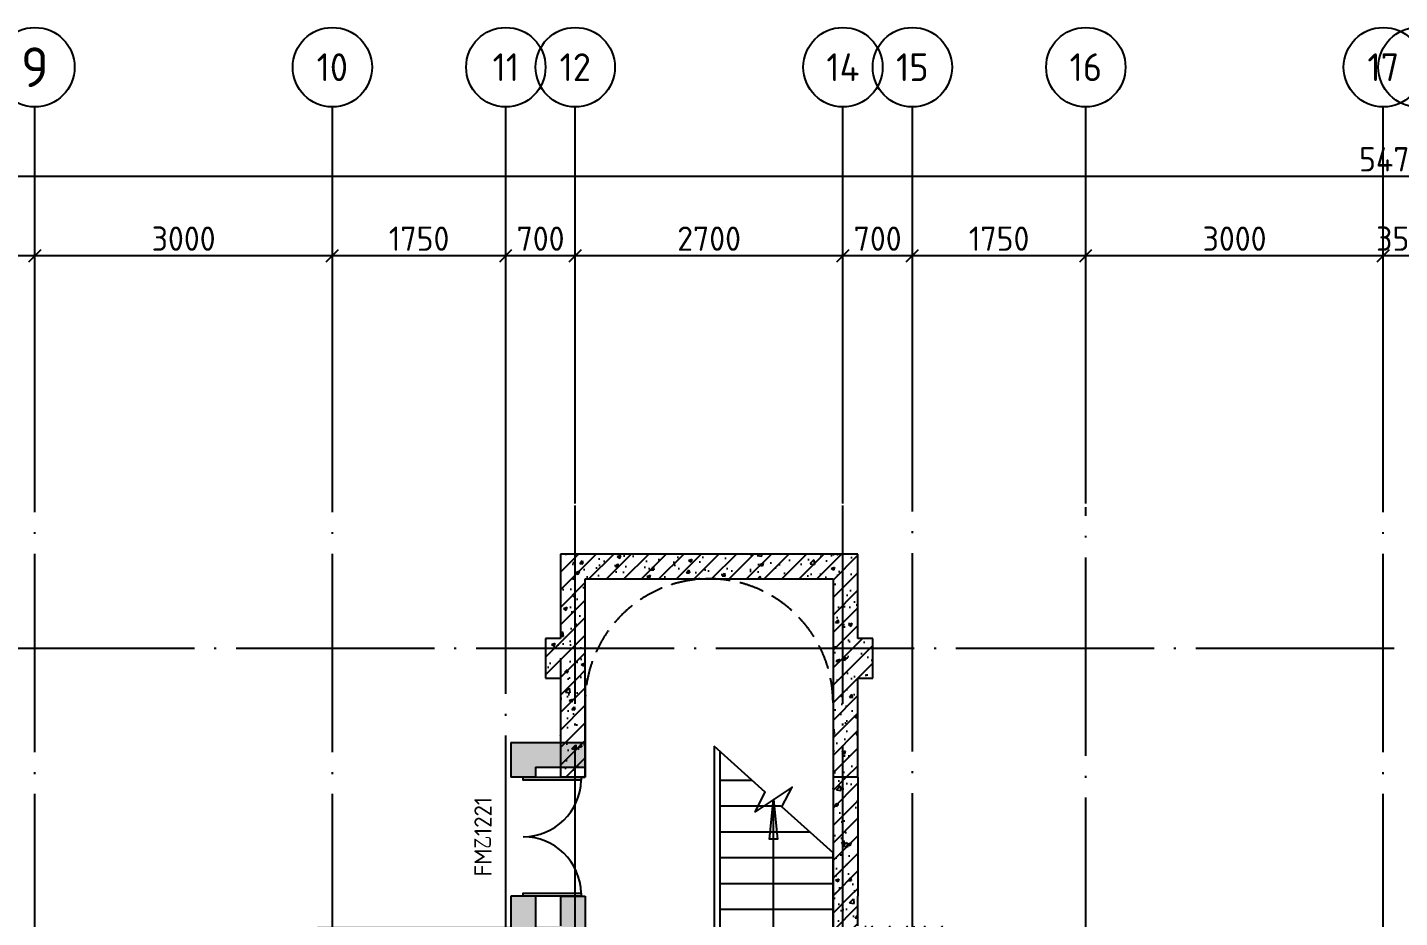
# Model space of a CAD drawing. Extents: x 1129508 to 1196731, y 2982646 to 3009272.
# Drawn here: x 1149143 to 1162982, y 3000298 to 3009272 of the extents above; entities that cross this region are included whole.
import ezdxf
from ezdxf.enums import TextEntityAlignment as Align

# ---------------------------------------------------------------- set-up
doc = ezdxf.new("R2010")
doc.units = 0
doc.header["$LTSCALE"] = 1000
doc.linetypes.add('DASH', pattern=[0.35, 0.25, -0.1])
doc.linetypes.add('DOTE', pattern=[2.42, 2, -0.2, 0.02, -0.2])
for name, color, linetype in [('AXIS', 3, 'Continuous'), ('COLUMN', 2, 'Continuous'), ('DOOR_FIRE', 4, 'Continuous'), ('DOOR_FIRE_TEXT', 7, 'Continuous'), ('DOTE', 8, 'DOTE'), ('PUB_HATCH', 8, 'Continuous'), ('STAIR', 8, 'Continuous'), ('WALL', 2, 'Continuous'), ('WINDOW', 4, 'Continuous')]:
    doc.layers.add(name, color=color, linetype=linetype)
doc.styles.add('CADReader_TextStyle', font='tssdeng.shx', dxfattribs={"height": 0.2, "bigfont": 'gbcbig.shx'})
pattern_1 = [(45, (0, 0), (-88.3883476, 88.3883476), []), (50, (0, 0), (358.63009, -31.376067), [37.5, -412.5]), (355, (0, 0), (-69.375667, 376.096067), [30, -330]), (100.4514, (29.9, -2.6), (289.25469, 344.71977), [31.870095, -350.571056]), (46.1842, (0, 100), (533.620524, -82.75951), [56.25, -618.75]), (96.6356, (44.47, 93.1), (467.33135, 487.05894), [47.80514, -525.8565]), (351.1842, (0, 100), (467.33097, 487.0593), [45, -495]), (21, (50, 75), (298.453526, -201.309445), [37.5, -412.5]), (326, (50, 75), (121.657666, 362.57502), [30, -330]), (71.4514, (74.87, 58.22), (420.111314, 161.26525), [31.870095, -350.571056]), (37.5, (0, 0), (6.0799277, 166.446927), [0, -326, 0, -335, 0, -331.25]), (7.5, (0, 0), (131.534769, 197.205856), [0, -191, 0, -318.5, 0, -126.25]), (-32.5, (-111.5, 0), (266.911218, -11.277436), [0, -125, 0, -390, 0, -517.5]), (-42.5, (-161.5, 0), (291.593085, 50.052491), [0, -162.5, 0, -259, 0, -367.5])]

# ---------------------------------------------------------------- blocks, each defined once
blk = doc.blocks.new('A$C261C4619')
at = {"layer": 'PUB_HATCH'}
for points in [[(-500, 1800), (-650, 1950), (100, 1950), (100, 1700), (-400, 1700)], [(-500, 1800), (-400, 1700), (-400, 1600), (-650, 1600), (-650, 1950)], [(-400, 400), (-400, 0), (-650, 0), (-650, 400)]]:
    blk.add_hatch(color=256, dxfattribs=at).paths.add_polyline_path(points, flags=0)
at = {"layer": 'DOOR_FIRE', "linetype": 'Continuous'}
for points in [[(60, 1570), (-525, 1570), (-525, 1600), (60, 1600), (60, 1570)], [(60, 400), (-525, 400), (-525, 430), (60, 430), (60, 400)]]:
    blk.add_lwpolyline(points, dxfattribs=at)
for centre, start, end in [((-525, 1585), 270, 358.5307), ((-525, 415), 1.4693, 90)]:
    blk.add_arc(centre, 585, start, end, dxfattribs=at)
at = {"layer": 'WALL'}
for points in [[(-650, 1950), (100, 1950)], [(-650, 1950), (-650, 1600)], [(100, 1950), (100, 1700)], [(-400, 1700), (100, 1700)], [(-400, 1700), (-400, 1600)], [(-400, 1600), (-650, 1600)], [(-650, 400), (-650, 0)], [(-400, 400), (-650, 400)], [(-400, 400), (-400, 0)], [(-400, 0), (-650, 0)]]:
    blk.add_lwpolyline(points, dxfattribs=at)
at = {"layer": 'DOOR_FIRE_TEXT', "style": 'CADReader_TextStyle'}
blk.add_text('FM乙1221', height=175, rotation=90, dxfattribs=at).set_placement((-930, 1000), align=Align.MIDDLE_CENTER)
blk = doc.blocks.new('21325465')
at = {"layer": 'AXIS', "linetype": 'Continuous'}
for p, q in [((6289163, 305116), (6289163, 309116)), ((6292163, 305116), (6292163, 309116)), ((6293913, 305116), (6293913, 309116)), ((6294613, 305116), (6294613, 309116)), ((6297313, 305116), (6297313, 309116)), ((6298013, 305116), (6298013, 309116)), ((6299763, 305116), (6299763, 309116)), ((6302763, 305116), (6302763, 309116)), ((6275563, 308416), (6330313, 308416)), ((6289163, 307266), (6289163, 307966)), ((6292163, 307266), (6292163, 307966)), ((6293913, 307266), (6293913, 307966)), ((6294613, 307266), (6294613, 307966)), ((6297313, 307266), (6297313, 307966)), ((6298013, 307266), (6298013, 307966)), ((6299763, 307266), (6299763, 307966)), ((6302763, 307266), (6302763, 307966)), ((6289101, 307554), (6289225, 307678)), ((6292101, 307554), (6292225, 307678)), ((6293851, 307554), (6293975, 307678)), ((6294551, 307554), (6294675, 307678)), ((6297251, 307554), (6297375, 307678)), ((6297951, 307554), (6298075, 307678)), ((6299701, 307554), (6299825, 307678)), ((6302701, 307554), (6302825, 307678)), ((6275563, 307616), (6330313, 307616))]:
    blk.add_line(p, q, dxfattribs=at)
for centre in [(6289163, 309516), (6292163, 309516), (6293913, 309516), (6294613, 309516), (6297313, 309516), (6298013, 309516), (6299763, 309516), (6302763, 309516), (6303113, 309516)]:
    blk.add_circle(centre, 400, dxfattribs=at)
at = {"layer": 'DOTE'}
for p, q in [((6289163, 288090), (6289163, 305116)), ((6292163, 288090), (6292163, 305116)), ((6293913, 298358), (6293913, 305116)), ((6294613, 298258), (6294613, 305116)), ((6297313, 298258), (6297313, 305116)), ((6298013, 295358), (6298013, 305116)), ((6299763, 288053), (6299763, 305079)), ((6302763, 288090), (6302763, 305116)), ((6274252, 303658), (6331876, 303658))]:
    blk.add_line(p, q, dxfattribs=at)
at = {"layer": 'AXIS', "color": 7, "style": 'CADReader_TextStyle'}
for s, height, p in [('9', 400, (6289163, 309516)), ('10', 280, (6292163, 309516)), ('11', 280, (6293913, 309516)), ('12', 280, (6294613, 309516)), ('14', 280, (6297313, 309516)), ('15', 280, (6298013, 309516)), ('16', 280, (6299763, 309516)), ('17', 280, (6302763, 309516))]:
    blk.add_text(s, height=height, dxfattribs=at).set_placement(p, align=Align.MIDDLE_CENTER)
for s, p in [('54750', (6302938, 308710)), ('3000', (6290663, 307910)), ('1750', (6293038, 307910)), ('700', (6294263, 307910)), ('2700', (6295963, 307910)), ('700', (6297663, 307910)), ('1750', (6298888, 307910)), ('3000', (6301263, 307910)), ('350', (6302938, 307910))]:
    blk.add_text(s, height=245, rotation=360, dxfattribs=at).set_placement(p, align=Align.TOP_CENTER)
blk = doc.blocks.new('SIPIN1-1-1')
at = {"layer": 'PUB_HATCH'}
h = blk.add_hatch(dxfattribs=at)
h.set_pattern_fill('钢筋混凝土', color=256, scale=50, style=0, pattern_type=2)
h.set_pattern_definition(pattern_1)
h.paths.add_polyline_path([(-273073, 2638286), (-273073, 2637686), (-272823, 2637686), (-272823, 2638536), (-275823, 2638536), (-275823, 2637686), (-275573, 2637686), (-275573, 2638286)], flags=0)
h = blk.add_hatch(dxfattribs=at)
h.set_pattern_fill('钢筋混凝土', color=256, scale=50, style=0, pattern_type=2)
h.set_pattern_definition(pattern_1)
h.paths.add_polyline_path([(-275573, 2637286), (-275573, 2637686), (-275973, 2637686), (-275973, 2637286)], flags=0)
h = blk.add_hatch(dxfattribs=at)
h.set_pattern_fill('钢筋混凝土', color=256, scale=50, style=0, pattern_type=2)
h.set_pattern_definition(pattern_1)
h.paths.add_polyline_path([(-272673, 2637286), (-272673, 2637686), (-273073, 2637686), (-273073, 2637286)], flags=0)
h = blk.add_hatch(dxfattribs=at)
h.set_pattern_fill('钢筋混凝土', color=256, scale=50, style=0, pattern_type=2)
h.set_pattern_definition(pattern_1)
h.paths.add_polyline_path([(-275823, 2636286), (-275573, 2636286), (-275573, 2637286), (-275823, 2637286)], flags=0)
h = blk.add_hatch(dxfattribs=at)
h.set_pattern_fill('钢筋混凝土', color=256, scale=50, style=0, pattern_type=2)
h.set_pattern_definition(pattern_1)
h.paths.add_polyline_path([(-272823, 2636286), (-272823, 2637286), (-273073, 2637286), (-273073, 2636286)], flags=0)
h = blk.add_hatch(dxfattribs=at)
h.set_pattern_fill('钢筋混凝土', color=256, scale=50, style=0, pattern_type=2)
h.set_pattern_definition(pattern_1)
h.paths.add_polyline_path([(-273073, 2636286), (-273073, 2635086), (-272823, 2635086), (-272823, 2636286)], flags=0)
h = blk.add_hatch(dxfattribs=at)
h.set_pattern_fill('钢筋混凝土', color=256, scale=50, style=0, pattern_type=2)
h.set_pattern_definition(pattern_1)
h.paths.add_polyline_path([(-275823, 2635086), (-275823, 2634786), (-278273, 2634786), (-278273, 2633586), (-283973, 2633586), (-283973, 2634786), (-286423, 2634786), (-286423, 2635086), (-286673, 2635086), (-286673, 2634536), (-285973, 2634536), (-285973, 2632636), (-285773, 2632636), (-285773, 2634536), (-284223, 2634536), (-284223, 2629986), (-284023, 2629986), (-284023, 2633336), (-281223, 2633336), (-281223, 2630885), (-283023, 2630885), (-283023, 2630685), (-279223, 2630685), (-279223, 2630885), (-281023, 2630885), (-281023, 2633336), (-278223, 2633336), (-278223, 2629986), (-278023, 2629986), (-278023, 2634536), (-276473, 2634536), (-276473, 2632636), (-276273, 2632636), (-276273, 2634536), (-275573, 2634536), (-275573, 2635086)], flags=0)
h = blk.add_hatch(dxfattribs=at)
h.set_pattern_fill('钢筋混凝土', color=256, scale=50, style=0, pattern_type=2)
h.set_pattern_definition(pattern_1)
h.paths.add_polyline_path([(-273073, 2635086), (-273073, 2634536), (-272373, 2634536), (-272373, 2632836), (-274373, 2632836), (-274373, 2632636), (-272173, 2632636), (-272173, 2634536), (-271873, 2634536), (-271873, 2634786), (-272823, 2634786), (-272823, 2635086)], flags=0)
at = {"layer": 'COLUMN'}
for points in [[(-272823, 2638536), (-275823, 2638536)], [(-275823, 2638536), (-275823, 2637686)], [(-272823, 2637686), (-272823, 2638536)], [(-275573, 2637686), (-275573, 2638286)], [(-275573, 2638286), (-273073, 2638286)], [(-275823, 2637686), (-275973, 2637686)], [(-275973, 2637686), (-275973, 2637286)], [(-275573, 2637286), (-275573, 2637686)], [(-273073, 2637686), (-273073, 2637286)], [(-272673, 2637686), (-272823, 2637686)], [(-272823, 2637686), (-272823, 2637686)], [(-272673, 2637286), (-272673, 2637686)], [(-275973, 2637286), (-275823, 2637286)], [(-275823, 2637286), (-275823, 2636286)], [(-275573, 2636286), (-275573, 2637286)], [(-272823, 2637286), (-272673, 2637286)], [(-272823, 2636286), (-272823, 2637286)], [(-272823, 2637286), (-272823, 2637286)], [(-272823, 2636286), (-272823, 2636286)], [(-275823, 2635086), (-275823, 2634786)], [(-275823, 2635086), (-275823, 2635086)], [(-272823, 2634786), (-272823, 2635086)], [(-272823, 2635086), (-272823, 2635086)]]:
    blk.add_lwpolyline(points, dxfattribs=at)
at = {"layer": 'DOTE'}
blk.add_line((-272823, 2636286), (-273073, 2636286), dxfattribs=at)
at = {"layer": 'STAIR', "linetype": 'Continuous'}
for p, q in [((-274213, 2634696), (-274213, 2636544)), ((-274213, 2636256), (-273891, 2636256)), ((-274213, 2635996), (-273600, 2635996)), ((-274213, 2635736), (-273309, 2635736)), ((-274213, 2635476), (-273073, 2635476)), ((-274213, 2635216), (-273073, 2635216)), ((-274213, 2634956), (-273073, 2634956))]:
    blk.add_line(p, q, dxfattribs=at)
for points in [[(-274273, 2636598), (-274273, 2634696), (-273073, 2634696), (-273073, 2635524), (-273588, 2635986), (-273486, 2636184), (-273859, 2635938), (-273757, 2636136), (-274273, 2636598)], [(-273673, 2634696), (-273673, 2636061), (-273633, 2635661), (-273713, 2635661), (-273673, 2636061)]]:
    blk.add_lwpolyline(points, dxfattribs=at)
at = {"layer": 'STAIR', "color": 9, "linetype": 'DASH'}
blk.add_arc((-274323, 2637036), 1250, 0, 180, dxfattribs=at)
at = {"layer": 'WALL'}
for points in [[(-273073, 2638286), (-273073, 2637686)], [(-275823, 2637486), (-275823, 2636786)], [(-275573, 2637286), (-275573, 2636786)], [(-273073, 2637286), (-273073, 2636786)], [(-275573, 2636786), (-275573, 2636786)], [(-275573, 2636786), (-275573, 2636286)], [(-275573, 2636786), (-275573, 2636786)], [(-273073, 2636786), (-273073, 2636786)], [(-273073, 2636786), (-273073, 2634686)], [(-273073, 2636786), (-273073, 2636786)], [(-275823, 2636286), (-275823, 2636286)], [(-275573, 2636286), (-275823, 2636286)], [(-272823, 2636286), (-272823, 2635086)], [(-275573, 2635086), (-275573, 2634686)], [(-275573, 2635086), (-275573, 2635086)]]:
    blk.add_lwpolyline(points, dxfattribs=at)
at = {"layer": 'WINDOW', "linetype": 'Continuous'}
for p, q in [((-275823, 2636286), (-275573, 2636286)), ((-275823, 2635086), (-275573, 2635086))]:
    blk.add_line(p, q, dxfattribs=at)
at = {"layer": 'DOTE'}
blk.add_blockref('21325465', (-6570286, 2333928), dxfattribs=at)
at = {"layer": 'DOTE', "ltscale": 0.5}
blk.add_blockref('A$C261C4619', (-275673, 2634686), dxfattribs=at)

msp = doc.modelspace()

# ---------------------------------------------------------------- block references
msp.add_blockref('SIPIN1-1-1', (1430341, 365427))

doc.saveas('drawing.dxf')
